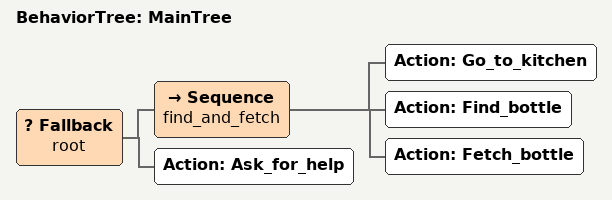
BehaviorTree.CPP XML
<root main_tree_to_execute = "MainTree" >

  <BehaviorTree ID="MainTree">
    <Fallback name = "root">
      <Sequence name="find_and_fetch">
        <Action ID="Go_to_kitchen" />
        <Action ID="Find_bottle" />
        <Action ID="Fetch_bottle" />
      </Sequence>
      <Action ID="Ask_for_help" />
    </Fallback>
  </BehaviorTree>

</root>
